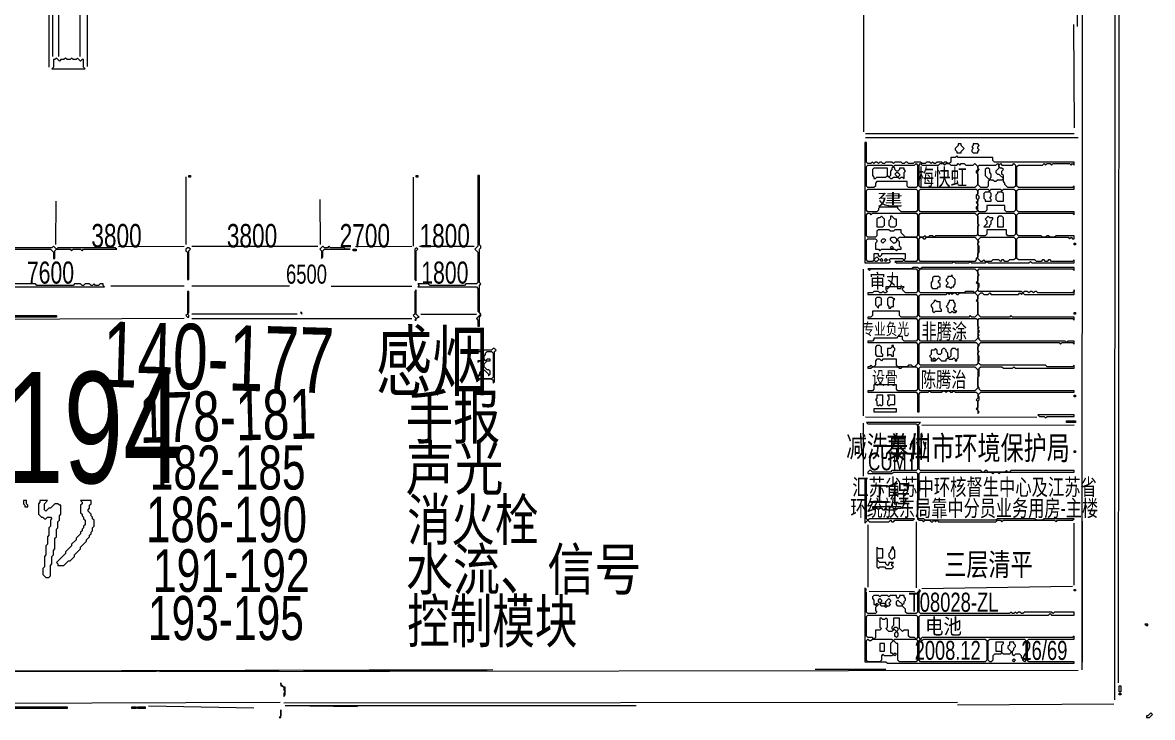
# Model space of a CAD drawing. Extents: x 10 to 1970, y 11 to 1392.
# Drawn here: x 1220 to 1970, y 11 to 473 of the extents above; entities that cross this region are included whole.
import ezdxf

# ---------------------------------------------------------------- set-up
doc = ezdxf.new("R2010")
doc.units = 0
for name, color, linetype, lineweight in [('OCR_TEXT', 6, 'Continuous', 0), ('TRACE_CURVE', 6, 'Continuous', 0), ('TRACE_STRAIGHT', 5, 'Continuous', 0), ('TRACE_TEXT_SYMBOL', 6, 'Continuous', 0)]:
    doc.layers.add(name, color=color, linetype=linetype, lineweight=lineweight)
doc.styles.add('wqy-unicode', font='wqy-unicode.lff')

msp = doc.modelspace()

# ---------------------------------------------------------------- linework, layer by layer
at = {"layer": 'TRACE_CURVE', "color": 6}
for points in [[(1779, 393), (1779, 313), (1795, 313), (1796, 314), (1795, 315), (1796, 316), (1804, 316), (1805, 315), (1804, 314), (1799, 314), (1800, 313), (1837, 313), (1838, 314), (1839, 313), (1848, 313), (1849, 314), (1850, 313), (1859, 313), (1860, 314), (1861, 313), (1888, 313), (1889, 314), (1890, 313), (1918, 313), (1918, 315), (1917, 314), (1903, 314), (1902, 315), (1901, 315), (1900, 314), (1899, 314), (1898, 315), (1897, 315), (1896, 314), (1893, 314), (1892, 315), (1881, 315), (1880, 316), (1880, 329), (1881, 330), (1914, 330), (1915, 329), (1916, 330), (1917, 329), (1918, 329), (1918, 331), (1906, 331), (1905, 330), (1902, 330), (1901, 331), (1900, 331), (1899, 330), (1897, 330), (1896, 331), (1881, 331), (1880, 332), (1880, 345), (1881, 346), (1917, 346), (1918, 345), (1918, 347), (1881, 347), (1880, 348), (1880, 361)], [(1786, 380), (1785, 379), (1784, 380), (1783, 379), (1781, 379), (1780, 380), (1780, 393), (1779, 393)], [(1880, 361), (1881, 362), (1918, 362), (1918, 364), (1917, 363), (1881, 363), (1880, 364), (1880, 377), (1881, 378), (1897, 378), (1898, 379), (1899, 378), (1900, 379), (1902, 379), (1903, 378), (1904, 379), (1915, 379), (1916, 378), (1917, 379), (1918, 378), (1918, 380), (1865, 380), (1864, 381), (1864, 383), (1841, 383), (1840, 384), (1839, 383), (1836, 383), (1836, 380), (1835, 379), (1834, 379), (1833, 380), (1832, 380), (1831, 379), (1830, 380), (1827, 380), (1826, 379), (1825, 379), (1824, 380), (1823, 379), (1822, 380), (1820, 380), (1819, 379), (1817, 379), (1816, 380), (1812, 380), (1811, 379), (1808, 379), (1807, 380), (1806, 380), (1805, 379), (1804, 379), (1803, 380), (1799, 380), (1798, 379), (1797, 380), (1793, 380), (1792, 379), (1791, 379), (1790, 380), (1789, 380), (1788, 379), (1787, 380), (1786, 380)], [(1811, 310), (1810, 309), (1781, 309), (1782, 308), (1783, 309), (1813, 309), (1814, 308), (1814, 294), (1813, 293), (1806, 293), (1804, 295), (1804, 296), (1805, 297), (1793, 297), (1793, 295), (1794, 294), (1793, 293), (1792, 293), (1791, 294), (1790, 293), (1789, 293), (1788, 294), (1785, 294), (1784, 293), (1781, 293), (1781, 292), (1813, 292), (1814, 291), (1814, 278), (1813, 277), (1803, 277), (1802, 278), (1802, 281), (1784, 281), (1784, 278), (1783, 277), (1781, 277), (1781, 276), (1813, 276), (1814, 275), (1814, 262), (1813, 261), (1805, 261), (1804, 262), (1804, 264), (1801, 264), (1800, 263), (1785, 263), (1785, 262), (1784, 261), (1781, 261), (1781, 260), (1813, 260), (1814, 259), (1814, 246), (1812, 244), (1811, 244), (1810, 245), (1808, 245), (1807, 244), (1801, 244), (1800, 245), (1800, 249), (1791, 249)], [(1854, 279), (1854, 291), (1856, 293), (1857, 293), (1858, 292), (1861, 292), (1862, 293), (1863, 292), (1881, 292), (1882, 293), (1883, 292), (1884, 293), (1885, 292), (1918, 292), (1918, 295), (1918, 294), (1917, 293), (1894, 293), (1893, 294), (1892, 294), (1891, 293), (1890, 294), (1889, 294), (1888, 293), (1887, 294), (1885, 294), (1884, 293), (1883, 294), (1855, 294), (1854, 295), (1854, 296), (1855, 297), (1855, 299), (1854, 300), (1854, 304), (1855, 305), (1854, 306), (1854, 308), (1855, 309), (1917, 309), (1918, 308), (1918, 310), (1817, 310), (1816, 309), (1815, 309), (1814, 310), (1811, 310)], [(1854, 225), (1856, 227), (1918, 227), (1918, 228), (1856, 228), (1855, 229), (1855, 230), (1854, 231), (1854, 237), (1855, 238), (1855, 243), (1856, 244), (1870, 244), (1871, 243), (1877, 243), (1878, 244), (1879, 243), (1918, 243), (1918, 245), (1917, 244), (1900, 244), (1899, 245), (1856, 245), (1854, 247), (1855, 248), (1855, 251), (1854, 252), (1854, 253), (1855, 254), (1854, 255), (1854, 257), (1855, 258), (1855, 259), (1856, 260), (1908, 260), (1909, 259), (1910, 260), (1917, 260), (1918, 259), (1918, 261), (1914, 261), (1913, 260), (1912, 261), (1856, 261), (1855, 262), (1855, 263), (1854, 264), (1855, 265), (1854, 266), (1855, 267), (1855, 268), (1854, 269), (1855, 270), (1854, 271), (1854, 275), (1855, 276), (1917, 276), (1918, 275), (1918, 277), (1877, 277), (1876, 278), (1875, 277), (1856, 277), (1854, 279)], [(1791, 249), (1790, 248), (1789, 249), (1787, 249), (1786, 248), (1786, 245), (1785, 244), (1784, 244), (1783, 245), (1782, 244), (1781, 244), (1781, 243), (1783, 243), (1784, 244), (1801, 244), (1802, 243), (1803, 243), (1804, 244), (1813, 244), (1814, 243), (1814, 229), (1813, 228), (1801, 228), (1800, 229), (1800, 232), (1785, 232), (1785, 229), (1784, 228), (1781, 228), (1781, 227), (1813, 227), (1814, 226), (1814, 214), (1815, 214), (1815, 226), (1816, 227), (1821, 227), (1822, 228), (1823, 227), (1830, 227), (1831, 228), (1832, 228), (1833, 227), (1834, 228), (1835, 228), (1836, 227), (1837, 227), (1838, 228), (1839, 227), (1853, 227), (1854, 226), (1854, 223), (1853, 222), (1854, 221), (1854, 217), (1853, 216), (1854, 215), (1854, 213), (1855, 214), (1854, 215), (1854, 221), (1855, 222), (1855, 224), (1854, 225)], [(1780, 207), (1781, 206), (1813, 206), (1814, 205), (1814, 176), (1813, 175), (1797, 175), (1796, 174), (1784, 174), (1783, 175), (1782, 175), (1781, 174), (1781, 173), (1797, 173), (1798, 174), (1813, 174), (1814, 173), (1814, 143), (1815, 142), (1817, 142), (1818, 141), (1819, 142), (1822, 142), (1823, 141), (1824, 141), (1825, 142), (1826, 141), (1827, 142), (1828, 141), (1866, 141), (1867, 142), (1869, 142), (1870, 141), (1871, 142), (1905, 142), (1906, 141), (1907, 142), (1917, 142), (1918, 143), (1898, 143), (1897, 142), (1893, 142), (1892, 143), (1867, 143), (1866, 142), (1819, 142), (1818, 143), (1815, 143), (1814, 144), (1814, 155), (1815, 156), (1815, 173), (1816, 174), (1863, 174), (1864, 173), (1865, 174), (1867, 174), (1868, 173), (1869, 174), (1918, 174), (1918, 175), (1876, 175), (1875, 174), (1874, 174)], [(1874, 174), (1873, 175), (1872, 174), (1861, 174), (1860, 175), (1859, 175), (1858, 174), (1857, 174), (1856, 175), (1816, 175), (1815, 176), (1815, 204), (1814, 205), (1816, 207), (1780, 207)]]:
    msp.add_lwpolyline(points, dxfattribs=at)
for points in [[(1812, 378), (1813, 379), (1814, 378), (1814, 364), (1813, 363), (1808, 363), (1807, 364), (1807, 367), (1787, 367), (1786, 366), (1786, 364), (1785, 363), (1781, 363), (1780, 364), (1780, 377), (1781, 378), (1797, 378), (1798, 377), (1797, 376), (1797, 375), (1796, 374), (1796, 371), (1795, 370), (1794, 371), (1794, 376), (1785, 376), (1784, 375), (1784, 371), (1785, 370), (1785, 369), (1786, 369), (1787, 370), (1793, 370), (1794, 371), (1796, 369), (1797, 369), (1798, 370), (1801, 370), (1802, 369), (1803, 370), (1804, 370), (1805, 369), (1805, 373), (1806, 374), (1805, 375), (1805, 376), (1802, 376), (1802, 375), (1801, 374), (1800, 374), (1799, 375), (1799, 376), (1798, 377), (1799, 378)], [(1815, 378), (1816, 379), (1817, 378), (1828, 378), (1829, 379), (1831, 379), (1832, 378), (1833, 379), (1835, 379), (1836, 378), (1840, 378), (1841, 379), (1842, 378), (1843, 379), (1845, 379), (1846, 378), (1851, 378), (1852, 379), (1854, 377), (1854, 375), (1853, 374), (1853, 373), (1854, 372), (1854, 365), (1852, 363), (1816, 363), (1815, 364)], [(1866, 378), (1867, 379), (1868, 378), (1868, 376), (1866, 374), (1866, 373), (1867, 372), (1868, 372), (1871, 369), (1870, 368), (1867, 368), (1866, 367), (1865, 367), (1864, 368), (1863, 368), (1862, 369), (1863, 370), (1863, 372), (1862, 373), (1862, 375), (1861, 376), (1860, 376), (1859, 375), (1859, 371), (1862, 368), (1861, 367), (1861, 364), (1860, 363), (1856, 363), (1854, 365), (1854, 374), (1855, 375), (1854, 376), (1854, 377), (1855, 378)], [(1868, 378), (1869, 379), (1870, 378), (1877, 378), (1878, 379), (1879, 378), (1879, 364), (1878, 363), (1874, 363), (1872, 365), (1872, 366), (1871, 367), (1871, 371), (1870, 372), (1870, 374), (1871, 375), (1870, 376), (1869, 376), (1868, 377)], [(1522, 371), (1522, 324), (1520, 322), (1522, 320), (1522, 300), (1521, 299), (1514, 299), (1513, 298), (1490, 298), (1489, 299), (1482, 299), (1483, 298), (1482, 297), (1521, 297), (1522, 296), (1522, 281), (1524, 279), (1521, 276), (1522, 275), (1522, 271), (1523, 271), (1523, 277), (1524, 278), (1524, 279), (1523, 280), (1523, 298), (1524, 299), (1523, 300), (1523, 322), (1524, 323), (1524, 324), (1523, 325), (1523, 371)], [(1799, 372), (1800, 373), (1801, 373), (1802, 372), (1802, 371), (1801, 370)], [(1780, 361), (1781, 362), (1813, 362), (1814, 361), (1814, 348), (1813, 347), (1803, 347), (1801, 349), (1801, 350), (1789, 350), (1788, 349), (1788, 348), (1787, 347), (1781, 347), (1780, 348)], [(1815, 361), (1816, 362), (1853, 362), (1854, 361), (1854, 359), (1853, 358), (1853, 356), (1854, 355), (1854, 354), (1853, 353), (1854, 352), (1854, 351), (1853, 350), (1853, 349), (1854, 348), (1853, 347), (1816, 347), (1815, 348)], [(1854, 361), (1855, 362), (1861, 362), (1862, 361), (1861, 360), (1859, 360), (1858, 359), (1858, 356), (1859, 355), (1859, 354), (1863, 354), (1863, 355), (1862, 356), (1863, 357), (1863, 359), (1862, 360), (1862, 361), (1863, 362), (1869, 362), (1870, 361), (1869, 360), (1867, 360), (1867, 359), (1866, 358), (1866, 355), (1867, 354), (1871, 354), (1871, 359), (1870, 360), (1870, 361), (1871, 362), (1878, 362), (1879, 361), (1879, 348), (1878, 347), (1873, 347), (1872, 348), (1872, 351), (1860, 351), (1860, 348), (1859, 347), (1855, 347), (1854, 348), (1854, 355), (1855, 356), (1855, 357), (1854, 358)], [(1780, 345), (1781, 346), (1782, 346), (1783, 345), (1784, 346), (1813, 346), (1814, 345), (1814, 331), (1813, 330), (1806, 330), (1803, 333), (1803, 335), (1799, 335), (1798, 334), (1796, 334), (1795, 335), (1788, 335), (1787, 334), (1787, 331), (1786, 330), (1781, 330), (1780, 331)], [(1815, 345), (1816, 346), (1852, 346), (1854, 344), (1854, 332), (1853, 331), (1826, 331), (1825, 330), (1824, 331), (1822, 331), (1821, 330), (1820, 330), (1819, 331), (1818, 330), (1816, 330), (1815, 331)], [(1854, 345), (1855, 346), (1878, 346), (1879, 345), (1879, 332), (1878, 331), (1874, 331), (1873, 332), (1873, 335), (1860, 335), (1860, 332), (1859, 331), (1855, 331), (1854, 332), (1854, 337), (1855, 338), (1854, 339)], [(1801, 329), (1802, 330), (1813, 330), (1814, 329), (1814, 315), (1813, 314), (1806, 314), (1805, 315), (1806, 316), (1806, 319), (1790, 319), (1790, 318), (1789, 317), (1788, 318), (1788, 319), (1785, 319), (1785, 315), (1784, 314), (1781, 314), (1780, 315), (1780, 328), (1781, 329), (1786, 329), (1787, 328), (1787, 327), (1786, 326), (1786, 322), (1788, 322), (1789, 321), (1790, 322), (1799, 322), (1800, 321), (1801, 322), (1803, 322), (1803, 323), (1802, 324), (1802, 327), (1801, 328)], [(1790, 328), (1791, 329), (1792, 329), (1793, 328), (1791, 326), (1790, 327)], [(1796, 329), (1797, 330), (1799, 330), (1800, 329), (1800, 327), (1799, 326), (1798, 326), (1796, 328)], [(1796, 323), (1797, 324), (1798, 323), (1797, 322)], [(1815, 329), (1816, 330), (1817, 330), (1818, 329), (1819, 329), (1820, 330), (1852, 330), (1854, 328), (1854, 317), (1853, 316), (1853, 315), (1852, 314), (1816, 314), (1815, 315)], [(1856, 330), (1878, 330), (1879, 329), (1879, 316), (1878, 315), (1875, 315), (1874, 314), (1872, 314), (1871, 315), (1870, 315), (1869, 314), (1868, 315), (1864, 315), (1863, 314), (1859, 314), (1858, 315), (1857, 314), (1856, 314), (1854, 316), (1854, 319), (1855, 320), (1855, 324), (1854, 325), (1854, 326), (1855, 327), (1854, 328)], [(1787, 317), (1788, 316), (1788, 315), (1787, 314), (1786, 314), (1785, 315)], [(1789, 315), (1790, 316), (1791, 315), (1790, 314)], [(1792, 315), (1793, 316), (1794, 315), (1793, 314)], [(1815, 308), (1816, 309), (1852, 309), (1854, 307), (1854, 301), (1853, 300), (1854, 299), (1854, 295), (1852, 293), (1851, 294), (1846, 294), (1845, 293), (1816, 293), (1815, 294)], [(1833, 292), (1834, 293), (1835, 292), (1836, 293), (1837, 292), (1838, 293), (1839, 293), (1840, 292), (1841, 292), (1842, 293), (1852, 293), (1854, 291), (1854, 289), (1853, 288), (1854, 287), (1854, 279), (1852, 277), (1850, 277), (1849, 278), (1848, 277), (1816, 277), (1815, 278), (1815, 291), (1816, 292)], [(1815, 275), (1816, 276), (1853, 276), (1854, 275), (1854, 263), (1852, 261), (1816, 261), (1815, 262)], [(1815, 259), (1816, 260), (1853, 260), (1854, 259), (1854, 246), (1853, 245), (1816, 245), (1815, 246)], [(1815, 243), (1816, 244), (1852, 244), (1854, 242), (1854, 230), (1852, 228), (1816, 228), (1815, 229)]]:
    msp.add_lwpolyline(points, close=True, dxfattribs=at)
at = {"layer": 'TRACE_STRAIGHT', "color": 5}
for p, q in [((1923.41, 42.63), (1923.66, 1370.13)), ((1947.37, 33.87), (1948.71, 1372.63)), ((1778, 1225), (1778, 400)), ((1945.07, 22.63), (1945.3, 964.63)), ((1237, 596), (1237, 443)), ((1920, 519), (1920, 470)), ((1239.38, 508.88), (1239.38, 450.12)), ((1243.59, 450.12), (1243.59, 505.12)), ((1257.53, 507.63), (1257.55, 450.12)), ((1262.55, 443.37), (1262.71, 505.13)), ((1917.63, 471.38), (1917.92, 402.62)), ((1779.38, 398.87), (1918.13, 398.89)), ((1779.38, 396.37), (1920.63, 396.39)), ((1327.85, 370.13), (1327.88, 325.12)), ((1479, 370), (1479, 324)), ((1241.66, 325.12), (1241.76, 353.88)), ((1416.99, 355.13), (1417.08, 325.12)), ((1283.12, 323.95), (1326.87, 324.19)), ((1331.88, 324.08), (1415.62, 324.09)), ((1440.63, 323.81), (1478.12, 324.18)), ((1483.12, 324), (1519.38, 324.02)), ((1777.88, 308.88), (1777.9, 211.38)), ((1278.13, 297.65), (1326.88, 297.77)), ((1331.88, 297.71), (1396.88, 297.77)), ((1424.37, 297.49), (1478.12, 297.53)), ((1331.88, 279.14), (1401.88, 279.14)), ((1484, 279), (1521, 279)), ((1155.62, 275.37), (1326.88, 276.34)), ((1331.88, 276.11), (1478.12, 276.11)), ((1779.38, 210.67), (1893.13, 210.42)), ((1777.81, 206.38), (1777.92, 171.37)), ((1816.87, 205.26), (1918.13, 205.36)), ((1780.88, 138.88), (1780.88, 97.62)), ((1813, 141), (1813, 97)), ((1917.87, 140.12), (1917.87, 98.88)), ((1923.58, 47.62), (1923.6, 141.37)), ((1816.87, 96.69), (1916.86, 98.29)), ((1781.87, 94.96), (1811.88, 94.55)), ((1005.62, 41.58), (1531.87, 42.77)), ((1150.63, 41.73), (1308.13, 41.74)), ((1291, 42), (1357, 42)), ((1310.63, 41.61), (1920.63, 42.35)), ((1325, 42), (1390, 42)), ((1406, 42), (1462, 42)), ((1460, 42), (1528, 42)), ((1746, 43), (1793, 43)), ((1024.38, 19.96), (1390.63, 21.08)), ((1303.12, 18.62), (1373.14, 17.31)), ((1393.12, 20.68), (1840.63, 21.1)), ((1394, 19), (1627, 19)), ((1394.37, 18.86), (1441.9, 18.33)), ((1840.63, 19.36), (1944.38, 20.01))]:
    msp.add_line(p, q, dxfattribs=at)
at = {"layer": 'TRACE_TEXT_SYMBOL', "color": 6}
for points in [[(1242, 449), (1241, 448), (1240, 448), (1240, 443), (1239, 442), (1261, 442), (1260, 443), (1260, 448), (1259, 448), (1258, 447), (1256, 449), (1255, 448), (1253, 448), (1252, 449), (1251, 448), (1249, 448), (1248, 449), (1247, 448), (1245, 448), (1244, 447)], [(1841, 392), (1841, 391), (1839, 389), (1839, 388), (1840, 387), (1840, 386), (1843, 386), (1843, 387), (1845, 389), (1843, 391), (1843, 392)], [(1851, 392), (1851, 391), (1850, 390), (1851, 389), (1850, 388), (1850, 387), (1851, 386), (1854, 386), (1854, 387), (1855, 388), (1854, 389), (1854, 390), (1855, 391), (1854, 392)], [(1330, 371), (1331, 371), (1331, 370), (1330, 370)], [(1481, 371), (1482, 371), (1482, 370), (1481, 370)], [(1790, 344), (1789, 343), (1788, 343), (1787, 342), (1787, 337), (1791, 337), (1792, 338), (1792, 342)], [(1796, 344), (1796, 342), (1795, 341), (1795, 338), (1796, 337), (1799, 337), (1800, 338), (1800, 342), (1799, 342), (1797, 344)], [(1861, 344), (1859, 342), (1860, 341), (1860, 339), (1858, 337), (1862, 337), (1862, 338), (1863, 339), (1863, 341), (1864, 342), (1864, 343), (1862, 343)], [(1868, 344), (1867, 343), (1867, 337), (1871, 337), (1871, 343), (1870, 344)], [(1329, 323), (1328, 322), (1328, 321), (1329, 320), (1329, 302), (1330, 302), (1330, 321), (1331, 322), (1330, 323)], [(1419, 324), (1417, 322), (1418, 321), (1418, 316), (1419, 317), (1419, 321), (1420, 322), (1437, 322), (1434, 322), (1433, 323), (1424, 323), (1423, 324), (1422, 323), (1420, 323)], [(1481, 323), (1480, 322), (1480, 302), (1481, 301), (1481, 321), (1482, 322)], [(1918, 326), (1919, 326), (1919, 325), (1918, 325)], [(1439, 322), (1441, 322), (1441, 321), (1439, 321)], [(1825, 304), (1824, 303), (1824, 301), (1823, 300), (1823, 297), (1824, 296), (1827, 296), (1828, 297), (1829, 297), (1829, 299), (1828, 300), (1828, 301), (1829, 302), (1829, 303), (1828, 304)], [(1837, 305), (1836, 304), (1834, 304), (1834, 303), (1833, 302), (1833, 301), (1834, 300), (1834, 299), (1833, 298), (1833, 297), (1835, 297), (1836, 296), (1837, 297), (1838, 297), (1838, 298), (1839, 299), (1839, 302), (1837, 304)], [(1186, 299), (1184, 297), (1274, 297), (1273, 298), (1273, 299), (1271, 299), (1270, 298), (1268, 298), (1267, 299), (1266, 298), (1265, 298), (1264, 299), (1261, 299), (1260, 298), (1259, 298), (1258, 299), (1254, 299), (1253, 298), (1229, 298), (1228, 299), (1190, 299), (1189, 298), (1188, 298), (1187, 299)], [(1329, 294), (1329, 279), (1328, 278), (1329, 277), (1330, 277), (1330, 278), (1329, 279), (1330, 280), (1330, 294)], [(1481, 295), (1480, 294), (1480, 279), (1479, 278), (1481, 276), (1480, 275), (1481, 275), (1481, 276), (1482, 277), (1483, 277), (1481, 279)], [(1787, 290), (1786, 289), (1786, 285), (1788, 283), (1788, 284), (1789, 285), (1790, 285), (1790, 289), (1789, 290)], [(1795, 290), (1794, 289), (1794, 285), (1795, 284), (1795, 283), (1796, 283), (1797, 284), (1798, 284), (1798, 288), (1799, 289), (1798, 289), (1797, 290)], [(1825, 288), (1825, 287), (1823, 285), (1823, 284), (1824, 283), (1824, 281), (1825, 280), (1826, 281), (1830, 281), (1830, 282), (1829, 283), (1829, 287), (1827, 287), (1826, 288)], [(1835, 288), (1835, 287), (1834, 286), (1834, 285), (1833, 284), (1834, 283), (1834, 281), (1835, 280), (1836, 280), (1837, 281), (1838, 280), (1839, 280), (1840, 281), (1839, 281), (1838, 282), (1838, 283), (1839, 284), (1839, 286), (1838, 287), (1838, 288)], [(1173, 278), (1242, 278), (1242, 277), (1173, 277)], [(1404, 280), (1405, 279), (1405, 280)], [(1918, 280), (1919, 280), (1919, 279), (1918, 279)], [(1532, 256), (1531, 255), (1521, 255), (1521, 254), (1524, 254), (1525, 253), (1525, 249), (1524, 248), (1522, 248), (1522, 247), (1523, 248), (1524, 248), (1525, 247), (1525, 243), (1524, 242), (1524, 241), (1523, 240), (1523, 239), (1521, 237), (1521, 236), (1531, 236), (1532, 235), (1532, 233), (1533, 234), (1533, 254), (1534, 255), (1533, 256)], [(1787, 258), (1786, 257), (1786, 252), (1787, 251), (1791, 251), (1791, 252), (1790, 253), (1790, 257), (1789, 258)], [(1797, 258), (1797, 257), (1796, 256), (1794, 256), (1794, 251), (1795, 252), (1796, 252), (1797, 251), (1798, 251), (1798, 254), (1799, 255), (1799, 256), (1798, 257), (1798, 258)], [(1826, 256), (1825, 255), (1823, 255), (1823, 252), (1822, 251), (1823, 250), (1823, 248), (1826, 248), (1828, 250), (1830, 248), (1833, 248), (1833, 249), (1834, 250), (1835, 249), (1837, 249), (1838, 250), (1839, 249), (1839, 248), (1840, 248), (1840, 249), (1841, 250), (1841, 256), (1840, 255), (1839, 256), (1837, 256), (1836, 255), (1836, 251), (1835, 250), (1834, 251), (1834, 253), (1833, 254), (1833, 255), (1832, 256), (1831, 256), (1830, 255), (1830, 253), (1829, 252), (1828, 252), (1827, 253), (1827, 255)], [(1527, 253), (1528, 254), (1531, 254), (1532, 253), (1532, 237), (1531, 236), (1523, 236), (1522, 237), (1525, 240), (1525, 241), (1526, 242), (1529, 239), (1529, 238), (1530, 239), (1530, 241), (1529, 242), (1528, 242), (1526, 244), (1526, 246), (1528, 248), (1530, 248), (1530, 249), (1528, 249), (1527, 248), (1526, 249), (1526, 251), (1527, 252)], [(1824, 249), (1825, 250), (1826, 249), (1825, 248)], [(1787, 225), (1787, 223), (1786, 222), (1787, 221), (1787, 219), (1788, 218), (1789, 219), (1790, 218), (1791, 219), (1791, 225)], [(1794, 225), (1795, 224), (1795, 222), (1794, 221), (1794, 219), (1795, 218), (1796, 219), (1799, 219), (1799, 225)], [(1918, 225), (1919, 225), (1919, 224), (1918, 224)], [(1785, 216), (1785, 214), (1800, 214), (1800, 216)], [(1894, 212), (1895, 211), (1898, 211), (1899, 210), (1900, 211), (1918, 211), (1918, 212)], [(1913, 208), (1919, 208), (1919, 207), (1913, 207)], [(1918, 188), (1919, 188), (1919, 187), (1918, 187)], [(1780, 170), (1779, 169), (1779, 140), (1781, 142), (1782, 141), (1795, 141), (1796, 142), (1797, 141), (1798, 141), (1799, 142), (1811, 142), (1812, 143), (1782, 143), (1781, 142), (1780, 143)], [(1220, 155), (1220, 153), (1221, 152), (1221, 151), (1223, 151), (1223, 152), (1222, 153), (1222, 155)], [(1231, 155), (1231, 154), (1230, 153), (1230, 146), (1232, 144), (1233, 144), (1234, 143), (1235, 143), (1236, 144), (1238, 144), (1239, 143), (1238, 142), (1238, 138), (1237, 137), (1237, 132), (1236, 131), (1236, 126), (1235, 125), (1235, 119), (1234, 118), (1234, 111), (1233, 110), (1233, 106), (1235, 104), (1237, 104), (1238, 105), (1238, 112), (1239, 113), (1239, 118), (1240, 119), (1240, 122), (1241, 123), (1241, 130), (1242, 131), (1242, 136), (1243, 137), (1243, 141), (1244, 142), (1244, 145), (1245, 146), (1245, 152), (1244, 152), (1243, 153), (1241, 153), (1238, 150), (1237, 150), (1235, 148), (1234, 149), (1234, 153), (1236, 155)], [(1258, 155), (1259, 154), (1259, 153), (1258, 152), (1258, 147), (1259, 146), (1259, 145), (1260, 144), (1260, 143), (1261, 142), (1261, 139), (1260, 138), (1260, 137), (1259, 136), (1259, 135), (1258, 134), (1258, 133), (1255, 130), (1255, 129), (1252, 126), (1252, 125), (1248, 121), (1248, 120), (1242, 114), (1243, 113), (1243, 112), (1247, 112), (1250, 115), (1251, 115), (1254, 118), (1254, 119), (1258, 123), (1258, 124), (1262, 128), (1262, 129), (1264, 131), (1264, 132), (1265, 133), (1265, 134), (1266, 135), (1266, 137), (1267, 138), (1267, 142), (1266, 143), (1266, 144), (1265, 145), (1265, 146), (1263, 148), (1263, 149), (1264, 150), (1264, 152), (1265, 153), (1265, 155)], [(1784, 151), (1784, 150), (1785, 149), (1786, 150), (1787, 150), (1788, 149), (1789, 150), (1790, 150), (1791, 149), (1792, 149), (1793, 150), (1794, 149), (1798, 149), (1799, 150), (1800, 149), (1801, 150), (1803, 150), (1803, 151)], [(1787, 124), (1787, 111), (1788, 110), (1789, 111), (1792, 111), (1793, 110), (1797, 110), (1798, 111), (1797, 112), (1797, 113), (1798, 114), (1795, 114), (1795, 113), (1794, 112), (1793, 113), (1793, 114), (1789, 114), (1787, 116), (1788, 117), (1791, 117), (1791, 123), (1788, 123)], [(1797, 124), (1797, 123), (1796, 122), (1796, 121), (1795, 120), (1795, 118), (1797, 116), (1798, 117), (1799, 117), (1799, 122), (1798, 123), (1798, 124)], [(1918, 96), (1919, 96), (1919, 95), (1918, 95)], [(1786, 86), (1787, 87), (1788, 86), (1787, 85)], [(1788, 89), (1789, 90), (1790, 89), (1790, 88), (1789, 87), (1788, 88)], [(1789, 86), (1790, 87), (1792, 87), (1793, 86), (1792, 85), (1790, 85)], [(1792, 85), (1793, 86), (1794, 85), (1793, 84)], [(1795, 90), (1796, 89), (1796, 88), (1795, 87), (1796, 86), (1795, 85), (1794, 85), (1793, 86), (1793, 88)], [(1800, 88), (1801, 89), (1804, 86), (1803, 85), (1801, 85), (1800, 86)], [(1780, 78), (1781, 79), (1813, 79), (1814, 78), (1814, 64), (1813, 63), (1812, 64), (1809, 64), (1808, 65), (1808, 69), (1805, 69), (1804, 68), (1802, 70), (1802, 77), (1798, 77), (1798, 72), (1797, 71), (1797, 70), (1798, 69), (1797, 68), (1795, 68), (1793, 70), (1794, 71), (1794, 76), (1793, 77), (1792, 76), (1791, 76), (1790, 77), (1789, 77), (1789, 71), (1790, 70), (1789, 69), (1786, 69), (1786, 64), (1785, 63), (1784, 64), (1781, 64), (1780, 65)], [(1798, 70), (1799, 71), (1800, 71), (1801, 70), (1801, 69), (1800, 68)], [(1799, 67), (1800, 68), (1801, 67), (1801, 65), (1800, 64), (1799, 65)], [(1965, 73), (1966, 72), (1967, 72), (1967, 73)], [(1780, 62), (1781, 63), (1782, 62), (1783, 62), (1784, 63), (1797, 63), (1798, 62), (1796, 60), (1796, 54), (1797, 54), (1798, 53), (1797, 52), (1792, 52), (1791, 53), (1790, 52), (1790, 49), (1789, 48), (1781, 48), (1780, 49)], [(1798, 62), (1799, 63), (1813, 63), (1814, 62), (1814, 49), (1813, 48), (1802, 48), (1801, 49), (1801, 60), (1800, 60)], [(1815, 62), (1816, 63), (1817, 62), (1818, 63), (1859, 63), (1860, 62), (1860, 49), (1859, 48), (1816, 48), (1815, 49)], [(1861, 62), (1862, 63), (1885, 63), (1886, 62), (1886, 49), (1885, 48), (1884, 49), (1884, 50), (1883, 51), (1883, 52), (1882, 53), (1879, 53), (1878, 52), (1877, 53), (1877, 55), (1878, 56), (1878, 57), (1879, 58), (1879, 59), (1878, 60), (1878, 61), (1875, 61), (1875, 59), (1874, 58), (1874, 57), (1876, 55), (1876, 54), (1875, 53), (1871, 53), (1870, 54), (1870, 59), (1871, 60), (1871, 61), (1866, 61), (1866, 55), (1869, 55), (1870, 54), (1869, 53), (1865, 53), (1864, 52), (1864, 49), (1863, 48), (1862, 48), (1861, 49)], [(1789, 60), (1789, 55), (1792, 55), (1792, 60)], [(1798, 53), (1799, 54), (1800, 53), (1799, 52)], [(1877, 49), (1878, 50), (1879, 49), (1878, 48)], [(1391, 34), (1391, 32), (1392, 32), (1393, 31), (1393, 29), (1394, 28), (1393, 27), (1393, 25), (1394, 26), (1394, 31), (1393, 31), (1391, 33)], [(1948, 32), (1949, 32), (1949, 28), (1948, 28)], [(1948, 27), (1949, 27), (1949, 26), (1948, 26)], [(1210, 18), (1249, 18), (1249, 17), (1210, 17)], [(1292, 18), (1295, 18), (1295, 17), (1292, 17)], [(1296, 18), (1301, 18), (1301, 17), (1296, 17)], [(1391, 16), (1391, 12), (1390, 11), (1391, 11)], [(1969, 14), (1967, 12), (1966, 12), (1966, 11), (1968, 11), (1970, 13)]]:
    msp.add_lwpolyline(points, close=True, dxfattribs=at)
for points in [[(1154, 322), (1238, 322), (1240, 320), (1240, 316), (1241, 316), (1241, 321), (1242, 322), (1251, 322), (1252, 321), (1253, 322), (1258, 322), (1259, 321), (1260, 322), (1282, 322), (1281, 323), (1243, 323), (1242, 322), (1240, 324), (1239, 323), (1210, 323)], [(1779, 97), (1779, 48), (1793, 48), (1794, 47), (1918, 47), (1918, 48), (1888, 48), (1887, 49), (1887, 62), (1888, 63), (1918, 63), (1918, 65), (1917, 64), (1817, 64), (1816, 63), (1815, 64), (1815, 78), (1816, 79), (1901, 79), (1902, 80), (1903, 79), (1918, 79), (1918, 81), (1905, 81), (1904, 80), (1903, 81), (1885, 81), (1884, 80), (1883, 80), (1882, 81), (1881, 81), (1880, 80), (1879, 81), (1878, 80), (1877, 80), (1876, 81), (1875, 80), (1816, 80), (1815, 81), (1815, 94), (1816, 95), (1815, 96), (1815, 95), (1814, 94), (1814, 81), (1813, 80), (1807, 80), (1806, 81), (1806, 83), (1804, 85), (1804, 86), (1805, 87), (1805, 88), (1806, 89), (1806, 90), (1805, 91), (1805, 92), (1802, 92), (1802, 91), (1801, 90), (1800, 91), (1800, 92), (1796, 92), (1795, 91)], [(1795, 91), (1794, 92), (1790, 92), (1789, 91), (1788, 92), (1785, 92), (1784, 91), (1784, 90), (1785, 89), (1785, 86), (1786, 86), (1787, 85), (1786, 84), (1786, 82), (1787, 81), (1786, 80), (1781, 80), (1780, 81), (1780, 94), (1779, 95), (1780, 96), (1779, 97)]]:
    msp.add_lwpolyline(points, dxfattribs=at)

# ---------------------------------------------------------------- texts
at = {"layer": 'OCR_TEXT', "color": 6, "style": 'wqy-unicode'}
for s, height, width, p in [('梅快虹', 11.121, 0.72, (1814.1, 364.4)), ('建', 7.98, 1.592939, (1787, 351)), ('3800', 15.618, 0.72, (1265.17, 323.21)), ('3800', 15.618, 0.72, (1355.17, 323.21)), ('2700', 15.618, 0.72, (1430.13, 323.21)), ('1800', 15.618, 0.72, (1483.16, 323.21)), ('7600', 14.642, 0.72, (1222.33, 299.2)), ('6500', 12.69, 0.72, (1394.5, 299.17)), ('1800', 14.642, 0.72, (1484.31, 299.2)), ('审丸', 9.49, 0.838896, (1782, 296.19)), ('感烟', 37.961, 0.72, (1454.25, 228.77)), ('专业负光', 7.909, 0.72, (1777.35, 265.08)), ('非腾涂', 10.281, 0.72, (1816.57, 262.35)), ('电194', 73.917, 0.72, (1134.6, 166.64)), ('设骨', 8.738, 0.72, (1783.74, 232.15)), ('陈腾治', 10.281, 0.72, (1816.21, 230.35)), ('手报', 29.134, 0.791485, (1474, 195.98)), ('声光', 29.134, 0.817762, (1474, 161.98)), ('减洗单位', 14.111, 0.72, (1766.56, 183.93)), ('泰州市环境保护局', 15.611, 0.72, (1792.5, 182.22)), ('182-185', 29.284, 0.72, (1303.97, 162.39)), ('CUMT', 11.726, 0.72, (1781.12, 175.16)), ('汇苏省苏中环核督生中心及江苏省', 11.0236, 0.72, (1770.69, 158.51)), ('工程', 12.075, 0.821304, (1782, 153.52)), ('186-190', 30.26, 0.72, (1301.49, 127.4)), ('消火栓', 27.68, 0.770054, (1475, 128.48)), ('环统放东局靠中分员业务用房-主楼', 10.928, 0.72, (1769.45, 144.55)), ('191-192', 28.339, 0.749331, (1306, 94.38)), ('水流、信号', 27.763, 0.827637, (1474, 95.53)), ('三层清平', 14.961, 0.72, (1831.7, 105.13)), ('193-195', 29.316, 0.72, (1302.75, 62.39)), ('控制模块', 28.723, 0.721036, (1475, 60.61)), ('T08028-ZL', 12.69, 0.72, (1807.98, 81.17)), ('电池', 10.372, 0.863547, (1819, 66.3)), ('2008.12', 12.594, 0.72, (1812.11, 49.27)), ('26/69', 12.704, 0.72, (1882.94, 49.17))]:
    msp.add_text(s, height=height, dxfattribs=dict(at, width=width)).set_placement(p)
at = {"layer": 'OCR_TEXT', "color": 6, "style": 'wqy-unicode', "width": 0.72}
for s, height, rotation, p in [('140-177', 43.465, -1.67764, (1272.12, 230.74)), ('178-181', 33.203, 1.4688, (1297.57, 193.28))]:
    msp.add_text(s, height=height, rotation=rotation, dxfattribs=at).set_placement(p)

doc.saveas('drawing.dxf')
